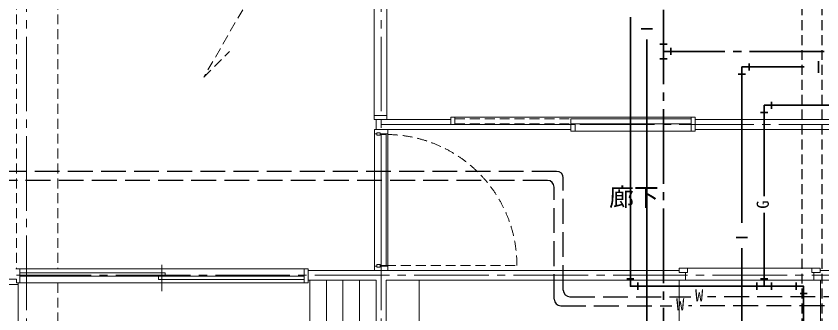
# Model space of a CAD drawing. Units: millimetres at full size, sheet at 1:50; details may follow other scales. Extents: x -9674 to 9699, y -6794 to 6791.
# Drawn here: x -3095 to 1768, y -673 to 1124 of the extents above; entities that cross this region are included whole.
import ezdxf
from ezdxf.enums import TextEntityAlignment as Align

# ---------------------------------------------------------------- set-up
doc = ezdxf.new("R2010")
doc.units = ezdxf.units.MM
doc.header["$LTSCALE"] = 50
for name, pattern in [('CHAIN1', [8, 5, -1, 1, -1]), ('CHAIN2', [12, 9, -1, 1, -1]), ('DASHED1', [1.8, 1.2, -0.6]), ('DASHED3', [4, 3, -1])]:
    doc.linetypes.add(name, pattern=pattern)
for name, color, linetype, lineweight in [('1-0_芯', 134, 'CHAIN2', 9), ('1-2_間仕切', 134, 'Continuous', 9), ('1-3_建具', 134, 'Continuous', 9), ('1-4_仕上げ', 134, 'Continuous', 9), ('1-5_設備', 134, 'Continuous', 9), ('1-C_梁', 134, 'DASHED1', 9), ('1-D_記号', 134, 'CHAIN1', 9), ('2-2', 5, 'DASHED3', 25), ('2-3_建具', 4, 'Continuous', 35), ('2-9_金物', 1, 'CHAIN2', 35), ('2-A_文字', 6, 'Continuous', 35), ('2-C', 2, 'DASHED1', 25)]:
    doc.layers.add(name, color=color, linetype=linetype, lineweight=lineweight)
doc.layers.add('1-A_文字', color=134, linetype='Continuous')
doc.styles.add('ＭＳ ゴシック', font='')
doc.styles.get('ＭＳ ゴシック').set_extended_font_data('MS Gothic')

msp = doc.modelspace()

# ---------------------------------------------------------------- linework, layer by layer
at = {"layer": '1-0_芯'}
for p, q in [((-3032.5, -4250.06), (-3032.5, 4219.94)), ((-892.5, -4250.06), (-892.5, 4219.94)), ((-892.5, 469.94), (2687.5, 469.94)), ((-8492.5, -440.06), (3087.5, -440.06))]:
    msp.add_line(p, q, dxfattribs=at)
at = {"layer": '1-2_間仕切'}
for p, q in [((-922.5, 439.94), (-922.5, 499.94)), ((-862.5, 499.94), (-471.5, 499.94)), ((1003.5, 499.94), (1857.5, 499.94)), ((-922.5, 439.94), (253.5, 439.94)), ((-446.5, 469.94), (253.5, 469.94)), ((1003.5, 439.94), (1887.5, 439.94)), ((-1332.5, -410.06), (907.5, -410.06)), ((945, -422.56), (945, -470.06)), ((1720, -422.56), (1720, -470.06)), ((1757.5, -410.06), (2312.5, -410.06)), ((-1332.5, -470.06), (-922.5, -470.06)), ((-922.5, -3175.06), (-922.5, -470.06)), ((-862.5, -470.06), (945, -470.06)), ((-862.5, -1760.06), (-862.5, -470.06)), ((2260, -470.06), (1720, -470.06))]:
    msp.add_line(p, q, dxfattribs=at)
at = {"layer": '1-3_建具'}
for p, q in [((-935, 1924.94), (-935, 524.94)), ((-857, 524.94), (-857, 1924.94)), ((-935, 524.94), (-857, 524.94)), ((-935, 499.94), (-935, 524.94)), ((-857, 499.94), (-935, 499.94)), ((-857, 499.94), (-857, 524.94)), ((-446.5, 514.94), (-471.5, 514.94)), ((-446.5, 514.94), (-446.5, 469.94)), ((-446.5, 514.94), (978.5, 514.94)), ((253.5, 504.94), (253.5, 474.94)), ((253.5, 504.94), (978.5, 504.94)), ((1003.5, 514.94), (978.5, 514.94)), ((978.5, 474.94), (978.5, 514.94)), ((978.5, 474.94), (978.5, 504.94)), ((978.5, 474.94), (978.5, 504.94)), ((978.5, 429.94), (978.5, 494.94)), ((1003.5, 514.94), (1003.5, 429.94)), ((-852.5, 439.94), (-932.5, 439.94)), ((-932.5, 439.94), (-932.5, 414.94)), ((-852.5, 439.94), (-852.5, 414.94)), ((253.5, 474.94), (978.5, 474.94)), ((253.5, 469.94), (253.5, 429.94)), ((278.5, 469.94), (253.5, 469.94)), ((-917.5, 414.94), (-932.5, 414.94)), ((-932.5, -385.06), (-932.5, 414.94)), ((-917.5, 404.94), (-917.5, 419.94)), ((-917.5, 419.94), (-897.5, 419.94)), ((-897.5, 404.94), (-917.5, 404.94)), ((-897.5, 419.94), (-897.5, 404.94)), ((-892.5, 409.94), (-862.5, 409.94)), ((-892.5, -380.06), (-892.5, 409.94)), ((-862.5, 409.94), (-862.5, -380.06)), ((278.5, 429.94), (253.5, 429.94)), ((1003.5, 429.94), (978.5, 429.94)), ((-2215, -535.89), (-2215, -375.89)), ((-932.5, -385.06), (-932.5, -410.06)), ((-917.5, -385.06), (-932.5, -385.06)), ((-897.5, -375.06), (-917.5, -375.06)), ((-917.5, -390.06), (-917.5, -375.06)), ((-897.5, -390.06), (-897.5, -375.06)), ((-897.5, -385.06), (-852.5, -385.06)), ((-862.5, -380.06), (-892.5, -380.06)), ((-3097.5, -400.06), (-3072.5, -400.06)), ((-3072.5, -400.06), (-1357.5, -400.06)), ((-2195, -425.89), (-3072.5, -425.89)), ((-2195, -445.89), (-2195, -425.89)), ((-1357.5, -485.06), (-1357.5, -400.06)), ((-1332.5, -400.06), (-1357.5, -400.06)), ((-1332.5, -485.06), (-1332.5, -400.06)), ((-897.5, -390.06), (-917.5, -390.06)), ((907.5, -397.56), (957.5, -397.56)), ((907.5, -397.56), (907.5, -422.56)), ((907.5, -422.56), (957.5, -422.56)), ((1707.5, -397.56), (957.5, -397.56)), ((957.5, -397.56), (957.5, -422.56)), ((1707.5, -397.56), (1757.5, -397.56)), ((1707.5, -397.56), (1707.5, -422.56)), ((1707.5, -422.56), (1757.5, -422.56)), ((1757.5, -397.56), (1757.5, -422.56)), ((-3167.5, -464.06), (-3092.5, -464.06)), ((-3092.5, -485.06), (-3092.5, -464.06)), ((-3092.5, -485.06), (-3082.5, -485.06)), ((-3082.5, -495.06), (-3082.5, -485.06)), ((-3072.5, -445.89), (-2195, -445.89)), ((-1357.5, -485.06), (-3072.5, -485.06)), ((-2235, -465.89), (-2235, -445.89)), ((-2235, -445.89), (-1357.5, -445.89)), ((-1357.5, -465.89), (-2235, -465.89)), ((-1357.5, -485.06), (-1332.5, -485.06)), ((945, -470.06), (1720, -470.06)), ((-3177.5, -495.06), (-3082.5, -495.06)), ((-3082.5, -2210.06), (-3082.5, -495.06))]:
    msp.add_line(p, q, dxfattribs=at)
at = {"layer": '1-3_建具', "linetype": 'DASHED1'}
for p, q in [((-446.5, 504.94), (253.5, 504.94)), ((-446.5, 474.94), (253.5, 474.94)), ((-862.5, -380.06), (-72.5, -380.06))]:
    msp.add_line(p, q, dxfattribs=at)
at = {"layer": '1-3_建具'}
for points in [[(-446.5, 514.94), (-446.5, 469.94), (-471.5, 469.94)], [(-471.5, 514.94), (-471.5, 469.94), (-471.5, 494.94)], [(278.5, 469.94), (278.5, 429.94), (978.5, 429.94)], [(-897.5, 414.94), (-852.5, 414.94), (-852.5, -385.06)], [(-852.5, -385.06), (-852.5, -410.06), (-932.5, -410.06)], [(-3082.5, -485.06), (-3072.5, -485.06), (-3072.5, -400.06)]]:
    msp.add_lwpolyline(points, dxfattribs=at)
at = {"layer": '1-3_建具', "linetype": 'DASHED1'}
msp.add_arc((-862.5, -380.06), 790, 0, 90, dxfattribs=at)
at = {"layer": '1-4_仕上げ'}
for p, q in [((-1322.5, -2195.06), (-1322.5, -470.06)), ((-1222.5, -2195.06), (-1222.5, -470.06)), ((-1122.5, -2195.06), (-1122.5, -470.06)), ((-1022.5, -2195.06), (-1022.5, -470.06))]:
    msp.add_line(p, q, dxfattribs=at)
at = {"layer": '1-5_設備'}
for p, q in [((-662.5, -1760.06), (-662.5, -470.06)), ((1760, -1760.06), (1760, -470.06))]:
    msp.add_line(p, q, dxfattribs=at)
at = {"layer": '1-C_梁'}
for p, q in [((-3092.5, 2034.94), (-3092.5, -400.06)), ((-2842.5, 2034.94), (-2842.5, -400.06)), ((-2842.5, -485.06), (-2842.5, -2210.06))]:
    msp.add_line(p, q, dxfattribs=at)
at = {"layer": '1-D_記号'}
msp.add_line((907.5, -470.06), (907.5, -1760.06), dxfattribs=at)
at = {"layer": '2-2'}
for p, q in [((167.34, 187.58), (-3329.41, 187.58)), ((207.34, -528.9), (207.34, 147.58)), ((112.39, 132.62), (-3443.76, 132.62)), ((152.39, -583.86), (152.39, 92.62)), ((247.34, -568.9), (977.67, -568.9)), ((1928.19, -568.9), (1077.67, -568.9)), ((192.39, -623.86), (863.31, -623.86)), ((1983.14, -623.86), (963.31, -623.86))]:
    msp.add_line(p, q, dxfattribs=at)
at = {"layer": '2-2', "linetype": 'Continuous'}
for centre, start, end in [((167.34, 147.58), 0, 90), ((112.39, 92.62), 0, 90), ((247.34, -528.9), 180, 270), ((192.39, -583.86), 180, 270)]:
    msp.add_arc(centre, 40, start, end, dxfattribs=at)
at = {"layer": '2-3_建具'}
for p, q in [((1419.68, 586.21), (1419.68, 36.79)), ((2506.61, 586.21), (1419.68, 586.21)), ((1463.98, 607.81), (1463.98, 564.61)), ((1441.28, 541.91), (1398.08, 541.91)), ((1419.68, -63.21), (1419.68, -505.57)), ((633.7, -461.28), (590.5, -461.28)), ((656.4, -483.97), (656.4, -527.17)), ((1375.39, -483.97), (1375.39, -527.17)), ((1398.08, -461.28), (1441.28, -461.28)), ((1463.98, -483.97), (1463.98, -527.17)), ((1613.51, -527.17), (1613.51, -483.97)), ((1636.2, -549.87), (1679.4, -549.87))]:
    msp.add_line(p, q, dxfattribs=at)
msp.add_lwpolyline([(612.1, 1119.02), (612.1, -505.57), (1657.8, -505.57), (1657.8, -1266.49)], dxfattribs=at)
at = {"layer": '2-9_金物'}
for p, q in [((812.1, 2362.76), (812.1, -1298.66)), ((790.5, 955.83), (833.7, 955.83)), ((856.4, 933.13), (856.4, 889.93)), ((2382.09, 911.53), (812.1, 911.53)), ((790.5, 867.24), (833.7, 867.24))]:
    msp.add_line(p, q, dxfattribs=at)
at = {"layer": '2-A_文字'}
for p, q in [((746.52, 1048.03), (677.69, 1048.03)), ((712.1, 983.52), (712.1, -777.59)), ((1329.38, 795.8), (1329.38, 839)), ((1748.54, 851.81), (1748.54, 782.98)), ((1285.08, -122.9), (1285.08, 817.4)), ((1660.64, 817.4), (1285.08, 817.4)), ((1306.68, 773.1), (1263.48, 773.1)), ((1319.5, -210.81), (1250.67, -210.81))]:
    msp.add_line(p, q, dxfattribs=at)
msp.add_lwpolyline([(2276.93, -1074.4), (1285.08, -1074.4), (1285.08, -275.31)], dxfattribs=at)
at = {"layer": '2-C'}
for p, q in [((1647.5, 3079.94), (1647.5, -843.7)), ((1767.5, 3079.94), (1767.5, -843.7))]:
    msp.add_line(p, q, dxfattribs=at)
at = {"layer": '2-C', "color": 7, "lineweight": 9}
msp.add_lwpolyline([(-1052.29, 2332.26), (-1962.33, 756.03), (-1806.57, 911.79)], dxfattribs=at)

# ---------------------------------------------------------------- texts
at = {"layer": '1-A_文字', "style": 'ＭＳ ゴシック'}
msp.add_text('廊下', height=110, dxfattribs=at).set_placement((483.82, -55.19), align=Align.BOTTOM_LEFT)
at = {"layer": '2-2', "color": 7, "style": 'ＭＳ ゴシック'}
for p in [(1002.67, -618.9), (888.31, -673.86)]:
    msp.add_text('W', height=73.31, dxfattribs=at).set_placement(p, align=Align.BOTTOM_LEFT)
at = {"layer": '2-3_建具', "color": 7, "style": 'ＭＳ ゴシック'}
msp.add_text('G', height=73.31, rotation=90, dxfattribs=at).set_placement((1469.68, -38.21), align=Align.BOTTOM_LEFT)

doc.saveas('drawing.dxf')
